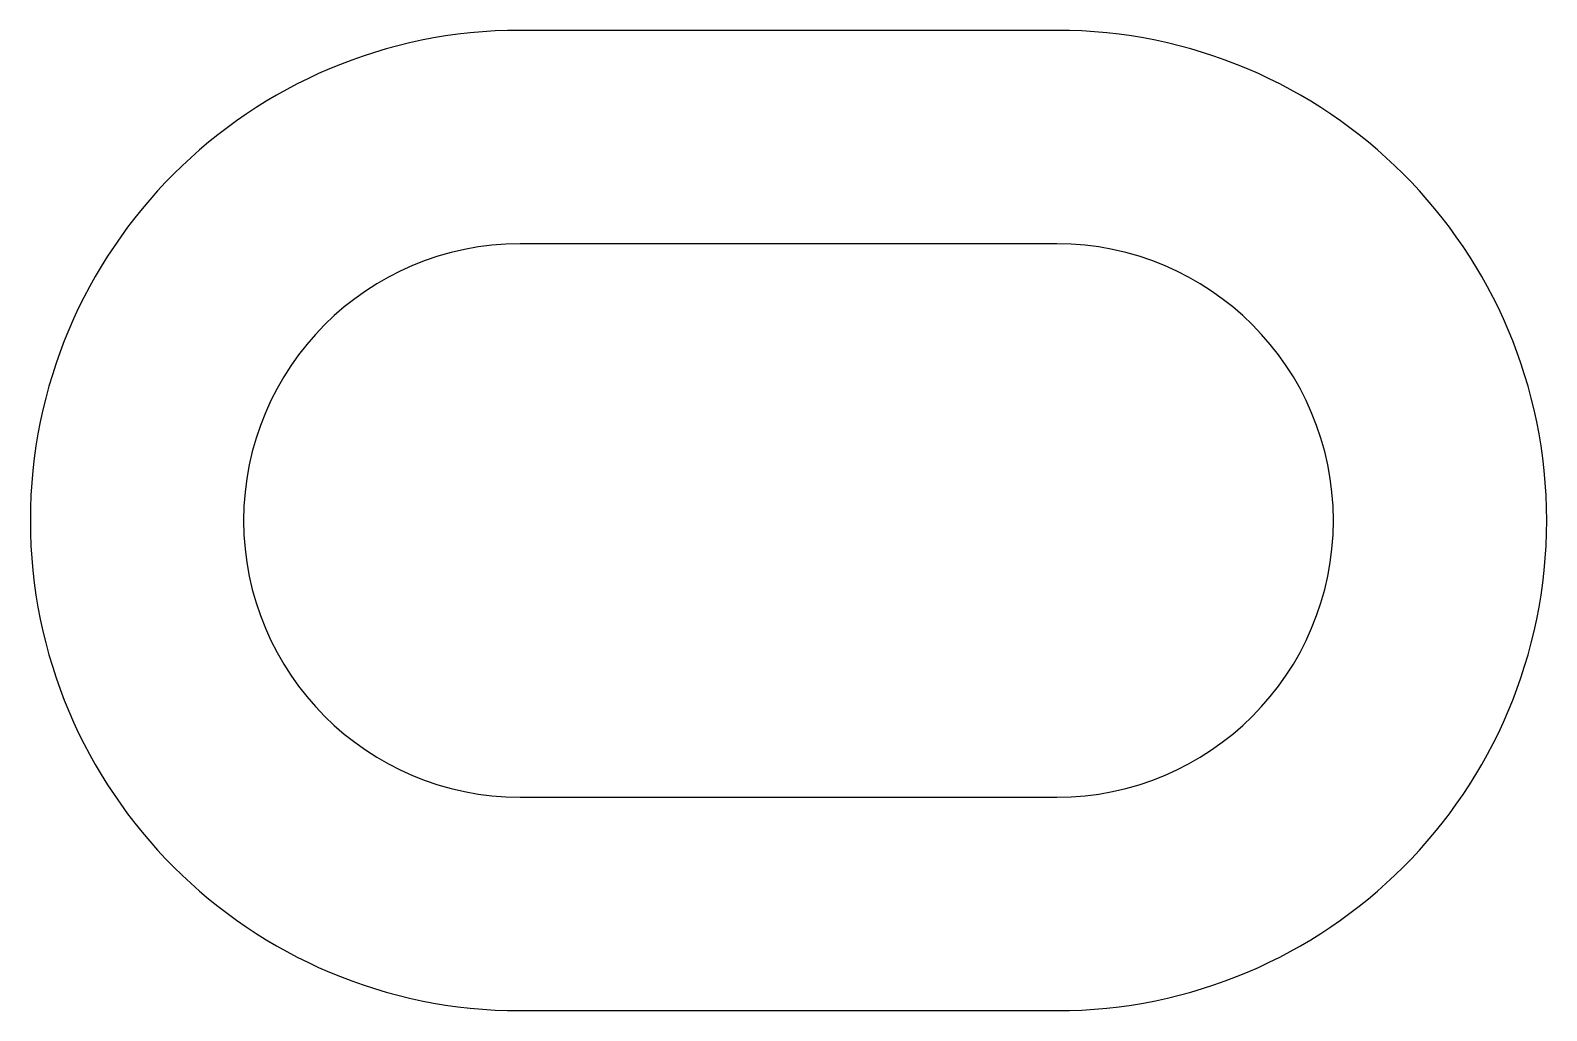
# Model space of a CAD drawing. Extents: x -28.9 to 28.9, y 7.2 to 44.5.
import ezdxf

# ---------------------------------------------------------------- set-up
doc = ezdxf.new("R2010")
doc.units = 0
doc.layers.get('0').update_dxf_attribs({"linetype": 'CONTINUOUS'})

msp = doc.modelspace()

# ---------------------------------------------------------------- linework, layer by layer
for p, q in [((10.222, 44.533), (-10.225, 44.533)), ((10.222, 36.405), (-10.225, 36.405)), ((-10.225, 15.323), (10.222, 15.323)), ((-10.225, 7.195), (10.222, 7.195))]:
    msp.add_line(p, q)
for centre, radius, start, end in [((-10.225, 25.864), 18.669, 90, 270), ((10.222, 25.864), 18.669, 270, 90), ((-10.225, 25.864), 10.541, 90, 270), ((10.222, 25.864), 10.541, 270, 90)]:
    msp.add_arc(centre, radius, start, end)

doc.saveas('drawing.dxf')
